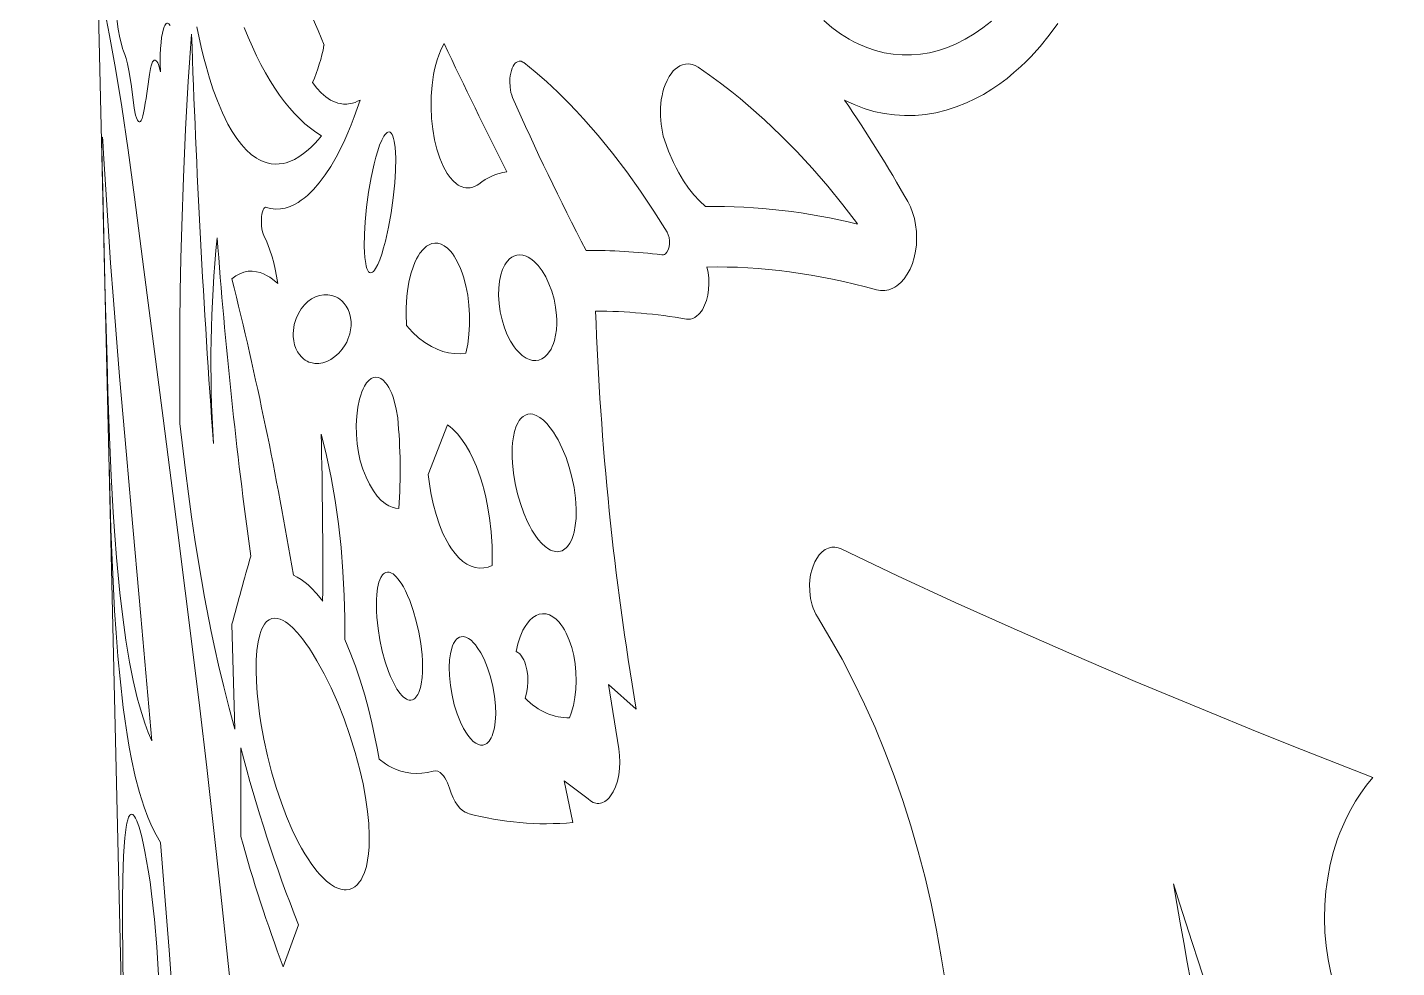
# Model space of a CAD drawing. Extents: x -234 to 858, y -95 to 532.
# Drawn here: x 788.63 to 802.2, y 119.84 to 129.15 of the extents above; entities that cross this region are included whole.
import ezdxf

# ---------------------------------------------------------------- set-up
doc = ezdxf.new("R2010")
doc.units = 0
doc.header["$LTSCALE"] = 7
doc.header["$MEASUREMENT"] = 0
doc.layers.add('8', color=250, linetype='CONTINUOUS', lineweight=15)

msp = doc.modelspace()

# ---------------------------------------------------------------- linework, layer by layer
at = {"layer": '8'}
msp.add_line((791.0292, 56.2445), (788.6305, 159.7286), dxfattribs=at)
at = {"layer": '8', "ltscale": 0.013188}
msp.add_line((792.795, 125.2155), (792.6021, 124.7245), dxfattribs=at)
at = {"layer": '8', "ltscale": 0.016349}
msp.add_line((789.4393, 124.8376), (789.4577, 124.1839), dxfattribs=at)
at = {"layer": '8', "ltscale": 0.02597}
msp.add_line((790.6868, 122.2014), (790.6574, 123.2398), dxfattribs=at)
at = {"layer": '8', "ltscale": 0.016107}
msp.add_line((794.4909, 122.0061), (794.3882, 122.6421), dxfattribs=at)
at = {"layer": '8', "ltscale": 0.009148}
msp.add_line((794.3882, 122.6421), (794.6631, 122.4006), dxfattribs=at)
at = {"layer": '8', "ltscale": 0.021933}
msp.add_line((790.7447, 122.0165), (790.7451, 121.1392), dxfattribs=at)
at = {"layer": '8', "ltscale": 0.010592}
msp.add_line((794.0371, 121.2754), (793.9511, 121.6903), dxfattribs=at)
at = {"layer": '8', "ltscale": 0.007388}
msp.add_line((793.9511, 121.6903), (794.1863, 121.5113), dxfattribs=at)
at = {"layer": '8', "ltscale": 0.011119}
msp.add_line((791.1655, 119.8457), (791.3162, 120.2641), dxfattribs=at)
at = {"layer": '8'}
for points in [[(789.4555, 130.0563), (789.4626, 129.8857), (789.4717, 129.719), (789.4805, 129.5886), (789.4908, 129.4635), (789.5088, 129.2896), (789.5192, 129.2099), (789.5305, 129.1361), (789.5469, 129.0484), (789.5649, 128.9751), (789.5746, 128.9445), (789.5845, 128.9183)], [(789.6929, 127.4705), (789.6305, 127.9381), (789.5669, 128.3646), (789.5044, 128.7448), (789.4452, 129.0741), (789.3948, 129.3309), (789.368, 129.4565), (789.3477, 129.5424), (789.3382, 129.5766), (789.3347, 129.5865)], [(789.9505, 128.712), (789.9473, 128.7962), (789.9474, 128.8804), (789.9499, 128.9428), (789.9546, 129.0042), (789.9605, 129.054), (789.9679, 129.0975), (789.9787, 129.1402), (789.9851, 129.1578), (789.9919, 129.1723), (789.9991, 129.1833), (790.0067, 129.1906), (790.0129, 129.1937), (790.0193, 129.1942), (790.0257, 129.1924), (790.0321, 129.188), (790.0448, 129.1724)], [(791.4498, 129.2652), (791.5109, 129.1237), (791.5701, 128.9766)], [(796.5218, 129.2209), (796.6029, 129.1519), (796.687, 129.0901), (796.7739, 129.0356), (796.8184, 129.0113), (796.8634, 128.9888), (796.9482, 128.9527), (797.0345, 128.9236), (797.1221, 128.9017), (797.2108, 128.8871), (797.3002, 128.8799), (797.39, 128.8801), (797.4798, 128.8876), (797.5695, 128.9025), (797.6585, 128.9246), (797.7468, 128.9539), (797.8339, 128.9901), (797.9246, 129.0358), (798.0133, 129.0889), (798.0998, 129.1491), (798.1837, 129.2159)], [(796.728, 128.4326), (796.8234, 128.3881), (796.9208, 128.3511), (797.0198, 128.3216), (797.1201, 128.2998), (797.2214, 128.2857), (797.3236, 128.2795), (797.4262, 128.2812), (797.5288, 128.2906), (797.6314, 128.3078), (797.7334, 128.3326), (797.8347, 128.365), (797.9349, 128.4047), (798.02, 128.4447), (798.1039, 128.4899), (798.1864, 128.5401), (798.2674, 128.5953), (798.3379, 128.6483), (798.407, 128.7049), (798.4745, 128.765), (798.5241, 128.8122), (798.5727, 128.8614), (798.6669, 128.965), (798.7568, 129.0753), (798.8422, 129.1919)], [(790.2576, 129.0855), (790.2247, 128.6176), (790.1977, 128.1443), (790.1762, 127.6662), (790.1599, 127.1842), (790.1518, 126.8629), (790.1459, 126.5403), (790.1419, 126.2127), (790.14, 125.8841), (790.1421, 125.229)], [(790.3081, 129.1601), (790.352, 128.9589), (790.3756, 128.8625), (790.4005, 128.7691), (790.4355, 128.6492), (790.473, 128.5348), (790.5128, 128.4263), (790.5636, 128.3055), (790.5902, 128.2491), (790.6177, 128.1955), (790.6604, 128.1207), (790.7049, 128.0528), (790.7512, 127.9923), (790.7991, 127.9396), (790.8486, 127.8948), (790.8995, 127.8584), (790.9256, 127.8433), (790.9519, 127.8304), (790.9784, 127.8198), (791.0052, 127.8114), (791.0449, 127.8029), (791.085, 127.7993), (791.1256, 127.8005), (791.1664, 127.8064), (791.1936, 127.813), (791.221, 127.8216), (791.2758, 127.8452), (791.3214, 127.8711), (791.3669, 127.9025), (791.412, 127.9393), (791.4453, 127.97), (791.4783, 128.0035), (791.5117, 128.0405), (791.5447, 128.0804)], [(789.5845, 128.9183), (789.5965, 128.886), (789.6084, 128.8464), (789.6221, 128.791), (789.6354, 128.7274), (789.6579, 128.5921), (789.6778, 128.4353)], [(792.7604, 128.9933), (792.7317, 128.9385), (792.7065, 128.8776), (792.6915, 128.8334), (792.6781, 128.7872), (792.6659, 128.7373), (792.6556, 128.6857), (792.6405, 128.5808), (792.6321, 128.4723), (792.6305, 128.3622), (792.6355, 128.2521), (792.6472, 128.1436), (792.6654, 128.0384), (792.6882, 127.9454), (792.7167, 127.8579), (792.7332, 127.8164), (792.7511, 127.7771), (792.77, 127.7409), (792.7901, 127.7073), (792.8191, 127.6667), (792.8501, 127.6321), (792.8829, 127.6039), (792.9007, 127.5918), (792.9189, 127.5818), (792.9373, 127.5739), (792.956, 127.5681), (792.9748, 127.5645), (792.9937, 127.563), (793.0189, 127.5646), (793.044, 127.57), (793.0687, 127.5793), (793.087, 127.5888), (793.1049, 127.6003)], [(789.8409, 128.6865), (789.8507, 128.7468), (789.8568, 128.772), (789.8636, 128.7934), (789.871, 128.8104), (789.8791, 128.8224), (789.8883, 128.8292), (789.8978, 128.8296), (789.9074, 128.8235), (789.9146, 128.8148), (789.9216, 128.8027), (789.9295, 128.785), (789.937, 128.7636), (789.9505, 128.712)], [(793.5485, 128.805), (793.5415, 128.81), (793.523, 128.8179), (793.5041, 128.8191), (793.4857, 128.8135), (793.4751, 128.8068), (793.4651, 128.7979), (793.4542, 128.7849), (793.4445, 128.7697), (793.4345, 128.7491), (793.4262, 128.7265), (793.4195, 128.7011), (793.4145, 128.6741), (793.4113, 128.646), (793.41, 128.6174), (793.4129, 128.5598), (793.4225, 128.5066), (793.4298, 128.4816), (793.4388, 128.4585)], [(794.969, 127.1242), (794.8393, 127.3318), (794.7061, 127.5317), (794.5696, 127.7236), (794.4301, 127.907), (794.2879, 128.0815), (794.2151, 128.1662), (794.1418, 128.2484), (794.0695, 128.3265), (793.9968, 128.4021), (793.8857, 128.5119), (793.7739, 128.6158), (793.6614, 128.7136), (793.5485, 128.805)], [(795.2781, 128.758), (795.2479, 128.775), (795.2166, 128.7863), (795.1848, 128.7915), (795.1531, 128.7904), (795.1219, 128.7831), (795.0963, 128.7722), (795.0715, 128.757), (795.048, 128.7379), (795.0313, 128.7213), (795.0155, 128.7028), (794.9911, 128.6677), (794.9693, 128.6281), (794.9505, 128.5848), (794.9384, 128.5505), (794.9281, 128.5149), (794.9192, 128.4767), (794.9123, 128.4375), (794.9038, 128.3565), (794.9029, 128.2746), (794.9092, 128.1941), (794.9227, 128.1152), (794.9321, 128.0771), (794.9432, 128.0403)], [(796.8569, 127.2058), (796.7109, 127.3958), (796.5616, 127.5789), (796.4092, 127.7547), (796.254, 127.9231), (796.0962, 128.0836), (795.9361, 128.236), (795.774, 128.3799), (795.6922, 128.4487), (795.6101, 128.5151), (795.4999, 128.6002), (795.3893, 128.6812), (795.2781, 128.758)], [(791.4564, 128.6064), (791.4987, 128.5512), (791.5428, 128.5035), (791.5886, 128.464), (791.6349, 128.4333), (791.6586, 128.4212), (791.6825, 128.4112), (791.7066, 128.4034), (791.7308, 128.3978), (791.7633, 128.3938), (791.7961, 128.3938), (791.8289, 128.3977), (791.8531, 128.4031), (791.8773, 128.4107), (791.9021, 128.4207), (791.9268, 128.4329)], [(789.6778, 128.4353), (789.689, 128.3527), (789.703, 128.284), (789.7115, 128.2557), (789.7206, 128.2343), (789.7302, 128.2208), (789.7375, 128.2163), (789.7447, 128.2167), (789.7516, 128.2218), (789.7583, 128.2314), (789.7668, 128.2506), (789.7745, 128.2764), (789.7815, 128.3079)], [(791.9268, 128.4329), (791.8698, 128.2684), (791.8388, 128.1877), (791.8066, 128.1098), (791.775, 128.0382), (791.7423, 127.9693), (791.6903, 127.869), (791.6364, 127.7761), (791.5806, 127.691), (791.5232, 127.6144), (791.4646, 127.5467), (791.4049, 127.4885), (791.3746, 127.463), (791.3441, 127.44), (791.3138, 127.4198), (791.2834, 127.4022), (791.2349, 127.3796), (791.1866, 127.3639), (791.1384, 127.355), (791.0906, 127.3531), (791.0432, 127.3582), (790.9966, 127.3702)], [(792.2353, 128.1066), (792.2253, 128.1147), (792.2145, 128.1177), (792.2033, 128.1155), (792.1945, 128.1107), (792.1857, 128.1032), (792.1747, 128.0907), (792.1637, 128.0749), (792.1421, 128.0349), (792.1213, 127.9857), (792.1017, 127.9297), (792.0832, 127.868), (792.0659, 127.8024), (792.0359, 127.6655), (792.0109, 127.5212), (791.9912, 127.3737), (791.9772, 127.2262), (791.9704, 127.1032), (791.9691, 126.9828), (791.9709, 126.9266), (791.9746, 126.8749), (791.9828, 126.8137), (791.9885, 126.7871), (791.9954, 126.7642), (792.0032, 126.7458), (792.0121, 126.7324)], [(792.0121, 126.7324), (792.0216, 126.7243), (792.032, 126.7214), (792.0428, 126.7235), (792.0513, 126.7284), (792.0599, 126.7358), (792.0705, 126.7483), (792.0813, 126.7641), (792.1025, 126.8042), (792.1227, 126.8521), (792.1419, 126.9067), (792.161, 126.9696), (792.1789, 127.0366), (792.2097, 127.1735), (792.2356, 127.3177), (792.2564, 127.4653), (792.2712, 127.6128), (792.2786, 127.7358), (792.2802, 127.8562), (792.2784, 127.9124), (792.2746, 127.9642), (792.266, 128.0253), (792.2599, 128.0519), (792.2528, 128.0748), (792.2445, 128.0932), (792.2353, 128.1066)], [(789.3864, 127.9019), (789.3776, 128.0312), (789.3739, 128.062), (789.3729, 128.0656), (789.3725, 128.0664), (789.3724, 128.0665), (789.3722, 128.0666), (789.3721, 128.0665), (789.3719, 128.0663), (789.3715, 128.0654), (789.3708, 128.0615), (789.3695, 128.0342), (789.3693, 127.9716), (789.3719, 127.7868), (789.3771, 127.5464)], [(794.9432, 128.0403), (794.9848, 127.9254), (795.0321, 127.8158), (795.0579, 127.7632), (795.0851, 127.7123), (795.1314, 127.6346), (795.1811, 127.5619), (795.234, 127.4948), (795.29, 127.4338), (795.349, 127.3793)], [(789.8643, 122.0852), (789.7549, 123.3196), (789.6584, 124.3918), (789.6116, 124.9179), (789.5448, 125.6932), (789.4836, 126.4502), (789.4557, 126.8212), (789.43, 127.187), (789.4068, 127.5473), (789.3864, 127.9019)], [(789.3771, 127.5464), (789.4026, 126.4869), (789.4197, 125.8509), (789.4292, 125.542), (789.4451, 125.0929), (789.462, 124.7096), (789.4821, 124.3465)], [(791.0475, 114.0608), (791.0131, 114.7922), (790.973, 115.5223), (790.9273, 116.2504), (790.8763, 116.976), (790.8417, 117.429), (790.8051, 117.8808), (790.7651, 118.3488), (790.7232, 118.8152), (790.6357, 119.7257), (790.5418, 120.629), (790.4761, 121.2266), (790.4082, 121.8203), (790.3385, 122.4098), (790.2673, 122.9947), (790.122, 124.1496), (789.9753, 125.2824), (789.784, 126.7536), (789.6929, 127.4705)], [(797.0451, 126.5526), (797.0856, 126.5453), (797.1264, 126.5455), (797.1668, 126.5533), (797.2062, 126.5685), (797.2269, 126.5797), (797.247, 126.5929), (797.2847, 126.6246), (797.3192, 126.6631), (797.35, 126.7075), (797.3777, 126.759), (797.4006, 126.8148), (797.4185, 126.8741), (797.4316, 126.9362), (797.4395, 127.0006), (797.4422, 127.0662), (797.4397, 127.1319), (797.432, 127.197), (797.4196, 127.2588), (797.4022, 127.3187), (797.3801, 127.3758), (797.3536, 127.4288)], [(790.9966, 127.3702), (790.9885, 127.3707), (790.9808, 127.3667), (790.9736, 127.3584), (790.9671, 127.3464), (790.9601, 127.3267), (790.9549, 127.3039), (790.9512, 127.2772), (790.9493, 127.2486), (790.9491, 127.2172), (790.9509, 127.1862), (790.9547, 127.1563), (790.9605, 127.128), (790.9666, 127.1078), (790.9737, 127.091)], [(790.9737, 127.091), (791.0031, 127.0278), (791.0303, 126.9567), (791.0549, 126.8789), (791.071, 126.8192), (791.0857, 126.7571), (791.1, 126.6876), (791.1124, 126.6161)], [(792.9763, 125.9247), (792.9943, 126.0151), (793.0063, 126.1095), (793.0123, 126.2065), (793.0123, 126.3047), (793.0063, 126.4027), (792.9943, 126.4991), (792.9764, 126.5923), (792.9528, 126.681), (792.9389, 126.7231), (792.9236, 126.7634), (792.8937, 126.8289), (792.8599, 126.8869), (792.8417, 126.9126), (792.8226, 126.9359), (792.7928, 126.9659), (792.7616, 126.9893), (792.7296, 127.0056), (792.697, 127.0145), (792.6683, 127.0159), (792.6398, 127.0113), (792.612, 127.0007), (792.5852, 126.9844), (792.5679, 126.9705), (792.5512, 126.9542), (792.5199, 126.9152), (792.5027, 126.8884), (792.4866, 126.859), (792.4706, 126.8251), (792.4559, 126.7888), (792.4313, 126.7126), (792.4118, 126.6301), (792.3973, 126.543), (792.391, 126.4882), (792.3866, 126.4327), (792.3839, 126.3737), (792.3833, 126.3145), (792.3878, 126.1992)], [(794.919, 126.8996), (794.9352, 126.9009), (794.9442, 126.9047), (794.9528, 126.9104), (794.9679, 126.9272), (794.9797, 126.9496), (794.9885, 126.978), (794.9929, 127.0088), (794.993, 127.0402), (794.9889, 127.0706), (794.9808, 127.0994), (794.969, 127.1242)], [(793.8525, 126.0509), (793.8645, 126.1027), (793.8723, 126.158), (793.8759, 126.2154), (793.876, 126.2564), (793.8742, 126.2977), (793.865, 126.3805), (793.8489, 126.4623), (793.8263, 126.5415), (793.799, 126.6138), (793.767, 126.6808), (793.7306, 126.7413), (793.711, 126.7687), (793.6905, 126.7941), (793.6525, 126.8332), (793.6317, 126.8506), (793.6105, 126.8656), (793.5913, 126.8768), (793.572, 126.8859), (793.5413, 126.8957), (793.5109, 126.8995), (793.4811, 126.8971), (793.4524, 126.8883), (793.4295, 126.8761), (793.408, 126.8596), (793.388, 126.8389), (793.3742, 126.8207), (793.3615, 126.8004), (793.3393, 126.7541), (793.322, 126.7011)], [(791.1124, 126.6161), (791.0595, 126.6591), (791.033, 126.6773), (791.0065, 126.6932), (790.9714, 126.7107), (790.9364, 126.724), (790.9017, 126.733), (790.8589, 126.7383), (790.8168, 126.7368), (790.7754, 126.7284), (790.735, 126.7134), (790.6956, 126.6916), (790.6574, 126.6633)], [(795.1615, 126.264), (795.1811, 126.2623), (795.2008, 126.2641), (795.2232, 126.2702), (795.2448, 126.2804), (795.2655, 126.2945), (795.2801, 126.3074), (795.2939, 126.3221), (795.3189, 126.3565), (795.3414, 126.3998), (795.3595, 126.4486), (795.3727, 126.501), (795.381, 126.5554), (795.3843, 126.6118), (795.3825, 126.6688), (795.3758, 126.7251), (795.3643, 126.7795)], [(793.322, 126.7011), (793.3089, 126.6383), (793.3016, 126.5709), (793.3, 126.5009), (793.3049, 126.4184), (793.3165, 126.3359), (793.3345, 126.2553), (793.3583, 126.178), (793.3863, 126.1082), (793.4188, 126.0442), (793.4554, 125.9872), (793.4751, 125.9616), (793.4957, 125.9383), (793.5343, 125.9027), (793.5543, 125.8881), (793.5746, 125.8759), (793.6054, 125.8622), (793.6365, 125.8543), (793.6673, 125.8527), (793.6975, 125.8574), (793.7275, 125.8689), (793.7558, 125.8873), (793.7819, 125.9121), (793.8054, 125.943), (793.8192, 125.9666), (793.8317, 125.9924), (793.8429, 126.0207), (793.8525, 126.0509)], [(791.8382, 126.2377), (791.8332, 126.2804), (791.8233, 126.3208), (791.8087, 126.3582), (791.7901, 126.3919), (791.7706, 126.4183), (791.7488, 126.4413), (791.7253, 126.4607), (791.7068, 126.4729), (791.6877, 126.4831), (791.6483, 126.4977), (791.6078, 126.5048), (791.5669, 126.505), (791.5262, 126.4982), (791.4861, 126.4848), (791.4472, 126.4649), (791.4099, 126.4382), (791.3749, 126.405), (791.3432, 126.3655), (791.3155, 126.32), (791.2925, 126.2681), (791.2756, 126.2114), (791.2699, 126.1816), (791.2662, 126.1514), (791.2645, 126.1215), (791.265, 126.0918)], [(791.265, 126.0918), (791.2694, 126.0492), (791.2783, 126.0088), (791.2912, 125.9715), (791.3079, 125.9378), (791.3254, 125.9114), (791.3452, 125.8884), (791.3667, 125.869), (791.3838, 125.8567), (791.4016, 125.8465), (791.42, 125.8382), (791.4389, 125.8318), (791.4778, 125.8246), (791.5177, 125.8245), (791.5582, 125.8313), (791.5988, 125.8447), (791.6388, 125.8645), (791.6781, 125.8913), (791.7155, 125.9245), (791.75, 125.964), (791.7806, 126.0095), (791.7948, 126.0358), (791.8074, 126.0636), (791.8174, 126.0903), (791.8257, 126.118), (791.8339, 126.1575), (791.8382, 126.1977), (791.8382, 126.2377)], [(792.3878, 126.1992), (792.4464, 126.1355), (792.5072, 126.0793), (792.57, 126.0311), (792.6022, 126.0101), (792.6347, 125.9912), (792.6898, 125.9645), (792.7458, 125.944), (792.8027, 125.9296), (792.8602, 125.9216), (792.9181, 125.92), (792.9763, 125.9247)], [(792.3004, 125.2864), (792.2864, 125.3718), (792.2664, 125.4527), (792.2542, 125.4907), (792.2407, 125.5264), (792.2265, 125.558), (792.2113, 125.587), (792.1958, 125.6116), (792.1795, 125.6333), (792.1566, 125.6573), (792.1328, 125.6748), (792.1085, 125.6853), (792.084, 125.6887), (792.0596, 125.6849), (792.0361, 125.6739), (792.013, 125.6556), (791.9915, 125.6305), (791.9717, 125.5996), (791.9583, 125.5731), (791.946, 125.544), (791.9337, 125.5091), (791.923, 125.4717), (791.906, 125.3911), (791.8948, 125.303), (791.8898, 125.2113), (791.8908, 125.1189), (791.8979, 125.0274), (791.9103, 124.9415), (791.9282, 124.8604)], [(793.4929, 125.2387), (793.4754, 125.2012), (793.4591, 125.1515), (793.4469, 125.0961), (793.4389, 125.0363), (793.4356, 124.9923), (793.4341, 124.947), (793.4345, 124.894), (793.4371, 124.8402), (793.4473, 124.7376), (793.4642, 124.6349), (793.4871, 124.5335), (793.5155, 124.4352), (793.5491, 124.3413), (793.5873, 124.2534), (793.6081, 124.2121), (793.63, 124.1729), (793.6607, 124.1242), (793.693, 124.0803), (793.7268, 124.0418), (793.7617, 124.0096), (793.7974, 123.9846), (793.8153, 123.9751), (793.8333, 123.9677), (793.8661, 123.9599), (793.8824, 123.959), (793.8983, 123.9602), (793.9137, 123.9635), (793.9287, 123.9688), (793.9432, 123.9763), (793.9572, 123.9859), (793.9706, 123.9975), (793.9832, 124.0111), (794.0062, 124.0441)], [(794.0062, 124.0441), (794.0177, 124.0659), (794.0281, 124.0898), (794.0386, 124.1198), (794.0476, 124.1521), (794.0601, 124.2171), (794.0672, 124.2868), (794.0691, 124.334), (794.0689, 124.3824), (794.0665, 124.4358), (794.062, 124.4897), (794.0477, 124.5939), (794.0266, 124.6971), (794, 124.7958), (793.968, 124.8912), (793.9311, 124.9817), (793.8897, 125.0658), (793.8676, 125.1049), (793.8444, 125.1419), (793.8122, 125.1873), (793.7787, 125.2276), (793.7441, 125.262), (793.7088, 125.2897), (793.6734, 125.3096), (793.6558, 125.3165), (793.6383, 125.3211), (793.613, 125.3237), (793.5884, 125.321), (793.565, 125.313), (793.543, 125.2995), (793.53, 125.2885), (793.5178, 125.2753), (793.5048, 125.2582), (793.4929, 125.2387)], [(790.1421, 125.229), (790.1964, 124.763), (790.2263, 124.5321), (790.258, 124.3035), (790.2912, 124.0798), (790.3263, 123.8587), (790.3869, 123.5093), (790.4529, 123.168), (790.4881, 123.0007), (790.5247, 122.8357), (790.5759, 122.6196), (790.6299, 122.4081), (790.6868, 122.2014)], [(791.5411, 125.1241), (791.568, 125.0195), (791.5934, 124.9127), (791.6395, 124.6933), (791.6791, 124.4671), (791.7122, 124.2356), (791.7385, 124.0002), (791.7579, 123.7621), (791.7703, 123.5224), (791.7756, 123.3049), (791.7752, 123.0878)], [(793.2367, 123.8233), (793.2378, 123.9186), (793.2357, 124.0142), (793.2267, 124.1553), (793.2106, 124.2948), (793.1876, 124.4313), (793.1731, 124.4999), (793.1568, 124.5671), (793.1397, 124.6292), (793.1212, 124.6897), (793.1012, 124.7479), (793.0798, 124.8042), (793.049, 124.876), (793.0156, 124.9436), (792.9799, 125.0065), (792.9371, 125.0709), (792.8917, 125.1277), (792.8442, 125.1762), (792.8198, 125.197), (792.795, 125.2155)], [(791.9282, 124.8604), (791.9562, 124.7765), (791.9874, 124.6986), (792.0219, 124.6271), (792.0596, 124.5629), (792.0972, 124.5109), (792.1372, 124.4672), (792.1579, 124.4486), (792.1791, 124.4325), (792.2116, 124.4128), (792.2449, 124.3988), (792.2786, 124.3906), (792.3126, 124.3885)], [(792.6021, 124.7245), (792.6138, 124.6324), (792.6287, 124.5418), (792.6519, 124.4318), (792.6801, 124.3264), (792.7133, 124.2267), (792.7489, 124.1395), (792.7888, 124.0593), (792.8103, 124.0223), (792.8329, 123.9875), (792.8685, 123.9399), (792.9061, 123.8983), (792.9455, 123.8632), (792.9865, 123.835), (793.0272, 123.8148), (793.0688, 123.8018), (793.1109, 123.7961), (793.1532, 123.7978), (793.1952, 123.8069), (793.2367, 123.8233)], [(789.4821, 124.3465), (789.4974, 124.1209), (789.5145, 123.9018), (789.5302, 123.725), (789.5474, 123.5532), (789.5755, 123.3109), (789.6074, 123.0811), (789.6434, 122.8648), (789.6796, 122.6825), (789.7196, 122.5128), (789.7411, 122.4328), (789.7636, 122.3562), (789.7953, 122.2594), (789.8288, 122.1691), (789.8643, 122.0852)], [(789.4577, 124.1839), (789.4696, 123.8746), (789.4828, 123.5955), (789.4953, 123.3724), (789.5096, 123.1556), (789.5277, 122.9231), (789.5485, 122.6993), (789.5806, 122.4156), (789.5989, 122.2795), (789.6187, 122.1483), (789.6397, 122.0236), (789.6624, 121.9039), (789.6998, 121.7331), (789.7412, 121.5747), (789.7634, 121.5004), (789.7867, 121.4295), (789.8237, 121.3294), (789.8631, 121.2373), (789.9051, 121.1532), (789.9496, 121.0774)], [(796.6959, 123.9871), (796.6646, 123.9989), (796.6325, 124.0043), (796.6005, 124.003), (796.569, 123.9951), (796.5363, 123.9793), (796.5056, 123.9565), (796.4777, 123.9275), (796.4531, 123.8933), (796.4332, 123.8571), (796.4164, 123.8174), (796.4028, 123.7752), (796.3948, 123.7423), (796.3887, 123.7086), (796.3844, 123.6737), (796.3821, 123.6382), (796.3831, 123.5665), (796.3917, 123.4962), (796.4072, 123.4307), (796.4178, 123.3989), (796.43, 123.3684), (796.4437, 123.3402), (796.4588, 123.3138)], [(801.9643, 121.7225), (801.1647, 122.0372), (800.7616, 122.199), (800.3621, 122.3615), (799.9833, 122.5178), (799.6081, 122.6749), (799.0028, 122.9333), (798.4083, 123.1936), (797.8252, 123.456), (797.2542, 123.7205), (796.6959, 123.9871)], [(792.4991, 122.5435), (792.5084, 122.5629), (792.5167, 122.5847), (792.5255, 122.6144), (792.5326, 122.6471), (792.5417, 122.7125), (792.5453, 122.7655), (792.5463, 122.8207), (792.5449, 122.8778), (792.5413, 122.9358), (792.5288, 123.0482), (792.5095, 123.1606), (792.4844, 123.271), (792.454, 123.3767), (792.419, 123.4755), (792.3988, 123.5243), (792.3774, 123.5703), (792.3562, 123.6106), (792.3343, 123.6475), (792.303, 123.6912), (792.2855, 123.7113), (792.2678, 123.7282), (792.2535, 123.7393), (792.2392, 123.748), (792.2269, 123.7534), (792.2148, 123.7567), (792.1991, 123.7576), (792.1841, 123.7546), (792.1697, 123.7475), (792.1596, 123.7395), (792.15, 123.7293), (792.1328, 123.7025)], [(791.2659, 123.7257), (791.305, 123.7068), (791.3442, 123.6829), (791.3835, 123.6542), (791.4128, 123.6296), (791.442, 123.6024), (791.4999, 123.5406), (791.5566, 123.4696)], [(792.1328, 123.7025), (792.1231, 123.6808), (792.1147, 123.6561), (792.1015, 123.5989), (792.0931, 123.5335), (792.09, 123.4826), (792.0891, 123.4295), (792.0904, 123.3705), (792.0939, 123.3104), (792.1058, 123.1981), (792.1239, 123.0856), (792.1477, 122.9753), (792.1766, 122.8695), (792.2102, 122.7707), (792.2296, 122.7223), (792.2502, 122.6767), (792.2712, 122.6358), (792.2931, 122.5985), (792.3241, 122.5548), (792.3413, 122.5351), (792.3588, 122.5184), (792.3737, 122.5069), (792.3885, 122.498), (792.4011, 122.4927), (792.4135, 122.4894), (792.4297, 122.4884), (792.4453, 122.4914), (792.4602, 122.4985), (792.4708, 122.5065), (792.4809, 122.5167), (792.4991, 122.5435)], [(794.004, 122.3143), (794.0201, 122.3595), (794.0406, 122.4347), (794.0555, 122.5141), (794.0647, 122.5965), (794.0682, 122.6807), (794.0659, 122.7653), (794.0579, 122.8492), (794.0442, 122.9312), (794.025, 123.0098), (794.0003, 123.0839), (793.9704, 123.1519), (793.9534, 123.1835), (793.9352, 123.213), (793.9179, 123.2374), (793.8997, 123.2596), (793.8693, 123.2903), (793.8372, 123.3147), (793.8038, 123.3322), (793.7697, 123.3422), (793.7363, 123.3446), (793.7032, 123.3395), (793.671, 123.3272), (793.6401, 123.3079), (793.6108, 123.2822), (793.5854, 123.2527), (793.562, 123.2186), (793.5407, 123.1803), (793.5261, 123.1492), (793.5129, 123.1163), (793.4903, 123.0459), (793.473, 122.9707)], [(791.9894, 120.842), (792.0019, 120.9021), (792.0109, 120.9673), (792.0165, 121.0369), (792.0184, 121.0917), (792.0184, 121.1482), (792.0133, 121.2655), (792.0017, 121.3867), (791.9821, 121.5232), (791.9563, 121.661), (791.925, 121.7991), (791.8789, 121.9709), (791.8264, 122.1395), (791.7684, 122.3032), (791.706, 122.4606), (791.6399, 122.6101), (791.5711, 122.7502), (791.5003, 122.8793), (791.4631, 122.9411), (791.4256, 122.9994), (791.3905, 123.0503), (791.3552, 123.0975), (791.3066, 123.1563), (791.2583, 123.2066), (791.2109, 123.2473), (791.1877, 123.2637), (791.1649, 123.2772), (791.1351, 123.2907), (791.1064, 123.2986), (791.0789, 123.3007), (791.0512, 123.2962), (791.0254, 123.2847), (791.0014, 123.266), (790.9797, 123.24), (790.9667, 123.2193), (790.9549, 123.1956), (790.9435, 123.1676), (790.9334, 123.1365), (790.9172, 123.0677)], [(796.4588, 123.3138), (796.5837, 123.1073), (796.7035, 122.894), (796.8181, 122.6742), (796.9273, 122.4484), (797.0309, 122.217), (797.1287, 121.9804), (797.2206, 121.739), (797.3063, 121.4932), (797.3858, 121.2433), (797.459, 120.9897), (797.5257, 120.7328), (797.5859, 120.473), (797.6394, 120.2105), (797.6861, 119.9458)], [(790.9172, 123.0677), (790.9048, 122.9813), (790.898, 122.8853), (790.8964, 122.7814), (790.8998, 122.6717), (790.9076, 122.558), (790.9196, 122.4417), (790.9311, 122.3536), (790.9445, 122.2652), (790.9743, 122.1012), (791.01, 121.9384), (791.0509, 121.7784), (791.0968, 121.6227), (791.1473, 121.4727), (791.1998, 121.3345), (791.2558, 121.2042), (791.3151, 121.0826), (791.3475, 121.0227), (791.3807, 120.9656), (791.4113, 120.9166), (791.4426, 120.8704), (791.4992, 120.7957), (791.528, 120.7622), (791.557, 120.7315), (791.5961, 120.6951), (791.6354, 120.6644), (791.6745, 120.64), (791.7132, 120.6223), (791.7513, 120.6118), (791.77, 120.6094), (791.7883, 120.609), (791.8183, 120.6128), (791.847, 120.6225), (791.8742, 120.6382), (791.8996, 120.6599), (791.923, 120.6877), (791.9365, 120.708), (791.9491, 120.7306), (791.9713, 120.7823), (791.9894, 120.842)], [(791.7752, 123.0878), (791.8296, 122.961), (791.881, 122.8267), (791.9291, 122.6857), (791.9738, 122.5386), (792.0104, 122.4034), (792.0441, 122.2646), (792.0749, 122.1224), (792.0959, 122.014), (792.1152, 121.9041)], [(793.2255, 122.1138), (793.2355, 122.1354), (793.2444, 122.1594), (793.2584, 122.2138), (793.2671, 122.2737), (793.2713, 122.3507), (793.2691, 122.4311), (793.2593, 122.5284), (793.2423, 122.6251), (793.2189, 122.7193), (793.1898, 122.8093), (793.1554, 122.8932), (793.1236, 122.9558), (793.089, 123.0111), (793.0709, 123.0355), (793.0522, 123.0573), (793.0268, 123.0819), (793.001, 123.1007), (792.9752, 123.1132), (792.9611, 123.1171), (792.9472, 123.1188), (792.9292, 123.1174), (792.9119, 123.1118), (792.8956, 123.102), (792.8841, 123.0919), (792.8733, 123.0795), (792.8541, 123.0484)], [(792.8541, 123.0484), (792.8446, 123.0269), (792.8362, 123.0028), (792.823, 122.9484), (792.8148, 122.8886), (792.811, 122.8116), (792.8131, 122.7312), (792.8226, 122.6339), (792.8388, 122.5373), (792.8611, 122.4432), (792.889, 122.3531), (792.9222, 122.2692), (792.9532, 122.2065), (792.9871, 122.1512), (793.005, 122.1268), (793.0235, 122.105), (793.0489, 122.0804), (793.0747, 122.0615), (793.1007, 122.0491), (793.1221, 122.044), (793.1431, 122.0441), (793.1632, 122.0495), (793.1823, 122.0603), (793.1942, 122.0704), (793.2054, 122.0827), (793.2255, 122.1138)], [(793.473, 122.9707), (793.4917, 122.961), (793.5097, 122.9457), (793.5264, 122.9255), (793.5379, 122.9079), (793.5483, 122.8884), (793.5584, 122.8654), (793.5671, 122.8411), (793.5802, 122.7887), (793.588, 122.7324), (793.5903, 122.6723), (793.5866, 122.6135), (793.577, 122.5586), (793.5617, 122.5084)], [(794.1863, 121.5113), (794.2105, 121.4909), (794.2361, 121.4761), (794.2627, 121.4673), (794.2779, 121.4651), (794.2931, 121.465), (794.3082, 121.4668), (794.3232, 121.4707), (794.3522, 121.4842), (794.3797, 121.5052), (794.3953, 121.5211), (794.4101, 121.5393), (794.4367, 121.5815), (794.4587, 121.63), (794.4772, 121.6867), (794.4904, 121.7474), (794.4984, 121.8105), (794.5012, 121.8757), (794.4987, 121.9415), (794.4909, 122.0061)], [(792.1152, 121.9041), (792.178, 121.8586), (792.2101, 121.839), (792.2425, 121.8216), (792.2863, 121.8017), (792.3307, 121.7857), (792.3756, 121.7737), (792.4301, 121.7646), (792.4851, 121.7612), (792.5404, 121.7636), (792.5959, 121.7718), (792.6515, 121.7858)], [(792.6515, 121.7858), (792.6742, 121.7887), (792.6973, 121.7842), (792.7199, 121.7722), (792.7413, 121.7536), (792.7547, 121.7379), (792.7675, 121.7197), (792.7811, 121.696), (792.7936, 121.6698), (792.8135, 121.6157)], [(801.5809, 119.6575), (801.5468, 119.7873), (801.5201, 119.9196), (801.5007, 120.0536), (801.4888, 120.1887), (801.4844, 120.3244), (801.4874, 120.4601), (801.498, 120.595), (801.516, 120.7286), (801.5415, 120.8604), (801.5745, 120.9895), (801.6142, 121.1138), (801.6367, 121.1746), (801.661, 121.2343), (801.7007, 121.3218), (801.7444, 121.4067), (801.7919, 121.4886), (801.8432, 121.5673), (801.9017, 121.6471), (801.9643, 121.7225)], [(789.9304, 119.7638), (789.9132, 120.0441), (789.8901, 120.3147), (789.8618, 120.5701), (789.8459, 120.69), (789.8289, 120.8036), (789.796, 120.9903), (789.7788, 121.0726), (789.7613, 121.1463), (789.7378, 121.2296), (789.7145, 121.2937), (789.7032, 121.318), (789.6921, 121.3369), (789.6835, 121.348), (789.6751, 121.3554), (789.6643, 121.3595), (789.654, 121.3569), (789.6443, 121.3478), (789.6341, 121.3297), (789.6248, 121.3037), (789.6163, 121.2699), (789.6087, 121.2287), (789.5959, 121.1261), (789.5888, 121.0396), (789.5831, 120.9427), (789.5757, 120.7216), (789.5727, 120.5054), (789.5724, 120.2732), (789.575, 119.9575), (789.5802, 119.6321)], [(789.9496, 121.0774), (790.0339, 120.0113), (790.0747, 119.4607), (790.1134, 118.9071), (790.1483, 118.3761), (790.181, 117.843), (790.2297, 116.9656), (790.2717, 116.0842), (790.3066, 115.2001), (790.3343, 114.3142), (790.3545, 113.4278)]]:
    msp.add_lwpolyline(points, dxfattribs=at)
for centre, radius, start, end in [((896.8281, 132.7278), 106.6326, 181.957445, 184.138434), ((789.8229, 129.3076), 1.7779, 336.76605, 349.27209), ((838.7366, 150.6446), 50.8191, 205.21689, 206.81104), ((783.6959, 129.4542), 6.1927, 349.33264, 352.87883), ((815.7392, 138.2549), 24.3573, 203.71548, 207.67345), ((785.5719, 120.7834), 13.5266, 29.42521, 34.43662), ((793.4586, 127.1786), 0.55, 98.16422, 129.98813), ((795.4147, 121.3589), 6.0215, 76.14359, 90.62479), ((803.145, 125.8328), 12.6958, 174.40816, 183.61415), ((840.4958, 130.7639), 50.1211, 184.22661, 187.85249), ((794.2308, 121.4995), 5.4436, 82.73704, 90.65821), ((753.5395, 117.4404), 38.2465, 9.45873, 13.95404), ((794.2266, 120.83), 5.5136, 80.23763, 89.6462), ((824.282, 127.4101), 30.0399, 182.03506, 189.59965), ((786.5075, 124.7584), 5.817, 356.35432, 5.20808), ((739.9803, 123.8159), 51.5774, 359.61526, 1.45335), ((821.6942, 114.9935), 32.1137, 163.86826, 165.12066), ((805.5173, 125.8573), 15.2633, 194.57387, 201.49732), ((793.7719, 124.259), 2.9948, 254.94282, 275.0802), ((805.3439, 125.1645), 15.1434, 195.41512, 200.56294), ((2141.4124, 359.2116), 1362.4708, 190.0833486, 190.3484419), ((871.9129, 143.2574), 75.3897, 197.434531, 202.373933), ((1946.7329, 307.4775), 1164.2495, 189.269313, 189.5866982)]:
    msp.add_arc(centre, radius, start, end, dxfattribs=at)
for centre, major_axis, ratio, start_param, end_param in [((795.4876, 146.577), (-3.6577, -18.6071), 0.2117304, 5.9639305, 6.2081044), ((798.6076, 119.129), (5.5148, -6.8858), 0.6049418, 2.4457622, 2.7061914), ((794.0667, 124.5426), (-0.1033, -2.2282), 0.473552, 5.8843536, 6.3216156), ((793.0229, 121.9547), (0.0023, -0.5915), 0.4343962, 5.320863, 6.1613128)]:
    msp.add_ellipse(centre, major_axis=major_axis, ratio=ratio, start_param=start_param, end_param=end_param, dxfattribs=at)

doc.saveas('drawing.dxf')
